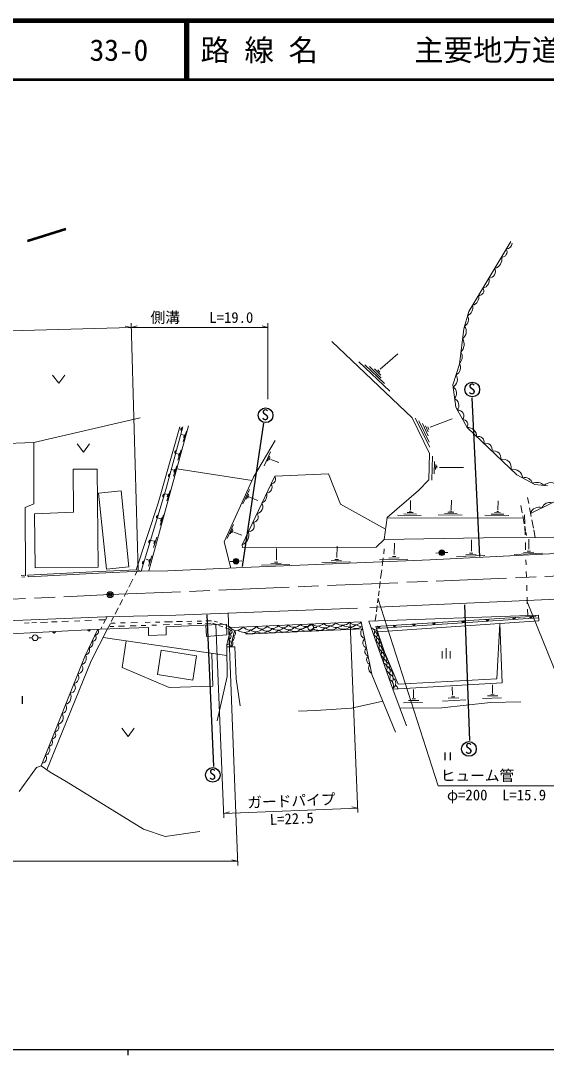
# Model space of a CAD drawing. Units: millimetres, scale not verified. Extents: x 40000 to 680000, y 20000 to 380000.
# Drawn here: x 149804 to 239190, y 204000 to 380000 of the extents above; entities that cross this region are included whole.
import ezdxf
from ezdxf.enums import TextEntityAlignment as Align

# ---------------------------------------------------------------- set-up
doc = ezdxf.new("R2010")
doc.units = ezdxf.units.MM
doc.header["$LTSCALE"] = 1000
doc.header["$PDMODE"] = 32
doc.header["$PDSIZE"] = 500
doc.linetypes.add('CHAIN', pattern=[18.5, 12, -1.5, 3.5, -1.5])
for name, color, linetype, lineweight in [('M-BGD', 7, 'Continuous', 13), ('M-BMK', 2, 'CHAIN', 13), ('M-BMK-SRVR', 3, 'Continuous', 25), ('M-STR-HTXT', 7, 'Continuous', 13), ('M-TTL', 2, 'Continuous', 140), ('M-TTL-BAND', 7, 'Continuous', 25), ('M-TTL-LINE', 7, 'Continuous', 50)]:
    doc.layers.add(name, color=color, linetype=linetype, lineweight=lineweight)
doc.layers.add('M-TTL-TXT', color=7, linetype='Continuous')
doc.styles.add('ＭＳ ゴシック', font='')
doc.styles.get('ＭＳ ゴシック').set_extended_font_data('MS Gothic')

msp = doc.modelspace()

# ---------------------------------------------------------------- hatches: boundary and pattern name
at = {"layer": 'M-BGD'}
for points in [[(221893, 289533, 0.9931), (220941, 289474, 0.00346), (220941, 289467, 0.9931)], [(186897, 288071, 0.9931), (185946, 288011, 0.00346), (185946, 288004, 0.9931)]]:
    msp.add_hatch(color=256, dxfattribs=at).paths.add_polyline_path(points)

# ---------------------------------------------------------------- linework, layer by layer
at = {"layer": 'M-BGD', "lineweight": 50}
msp.add_line((150976, 342528), (157499, 344611), dxfattribs=at)
at = {"layer": 'M-BGD'}
for p, q in [((233173, 342434), (225992, 330526)), ((225992, 330526), (225171, 327581)), ((225171, 327581), (224414, 321567)), ((216383, 312419), (202709, 325405)), ((210952, 320710), (213935, 323325)), ((207307, 321944), (212565, 316981)), ((208317, 321482), (211653, 318257)), ((209130, 321159), (211135, 319196)), ((209957, 320767), (211037, 319715)), ((210532, 320584), (210882, 320234)), ((224414, 321567), (223279, 318034)), ((155238, 319719), (156288, 318319)), ((156288, 318319), (157338, 319719)), ((223279, 318034), (223783, 314249)), ((223783, 314249), (225708, 310782)), ((152061, 308233), (170143, 312446)), ((219328, 306368), (216383, 312419)), ((216904, 312406), (219355, 307430)), ((217531, 311924), (219253, 308320)), ((219453, 310864), (223161, 312273)), ((171603, 286419), (178358, 311071)), ((173166, 297947), (176881, 310920)), ((174434, 299999), (177357, 310929)), ((177451, 308428), (178011, 310175)), ((218109, 311479), (219095, 309382)), ((218626, 311081), (219120, 310037)), ((219015, 310893), (219221, 310442)), ((225708, 310782), (234162, 302763)), ((152061, 308233), (137667, 307783)), ((152061, 297825), (152061, 308233)), ((159426, 308008), (160476, 306608)), ((160476, 306608), (161526, 308008)), ((177536, 309483), (177151, 309596)), ((177694, 309632), (177519, 309109)), ((189403, 302335), (193070, 308609)), ((176639, 306277), (176254, 306390)), ((176553, 305222), (177114, 306970)), ((176796, 306426), (176622, 305903)), ((191203, 304258), (192296, 306660)), ((219194, 301913), (219328, 306368)), ((192166, 305912), (191736, 305043)), ((192016, 305230), (192215, 305623)), ((192315, 305380), (193711, 304831)), ((219826, 305940), (219721, 301839)), ((220170, 305015), (220142, 302926)), ((220393, 304524), (220374, 303627)), ((236524, 296190), (253849, 304759)), ((162787, 303733), (158704, 303685)), ((158704, 303685), (158791, 296400)), ((162984, 287052), (162787, 303733)), ((175864, 303559), (175480, 303672)), ((175779, 302503), (176340, 304251)), ((176022, 303708), (175848, 303185)), ((176350, 303741), (189151, 301784)), ((193004, 302536), (202131, 302890)), ((204201, 297730), (202131, 302890)), ((220594, 304283), (220594, 303854)), ((221013, 304018), (225125, 303996)), ((234162, 302763), (237232, 301080)), ((184388, 291364), (189403, 302335)), ((193004, 302536), (187493, 290846)), ((217442, 300105), (219194, 301913)), ((237232, 301080), (239398, 300870)), ((166913, 300048), (163054, 299627)), ((163054, 299627), (164368, 286673)), ((168175, 287072), (166913, 300048)), ((170266, 286332), (174434, 299999)), ((174747, 299384), (174363, 299497)), ((174662, 298329), (175223, 300076)), ((174905, 299533), (174731, 299010)), ((187607, 297823), (188700, 300225)), ((188569, 299477), (188140, 298608)), ((212115, 295473), (217442, 300105)), ((150547, 297194), (152061, 297825)), ((169423, 286598), (173166, 297947)), ((188420, 298795), (188619, 299187)), ((188719, 298944), (190115, 298396)), ((211854, 293530), (204201, 297730)), ((216073, 296742), (216120, 298359)), ((222999, 296798), (223046, 298415)), ((230952, 296714), (230999, 298331)), ((234869, 297503), (235102, 296259)), ((236009, 298885), (236199, 297890)), ((150640, 285565), (150547, 297194)), ((158791, 296400), (152178, 296085)), ((152178, 296085), (152287, 286925)), ((173532, 294204), (174093, 295952)), ((213877, 295901), (217933, 295845)), ((214961, 296097), (217101, 296060)), ((215503, 296349), (216522, 296312)), ((215877, 296546), (216204, 296536)), ((220803, 295957), (224859, 295901)), ((221887, 296153), (224027, 296116)), ((222429, 296405), (223448, 296368)), ((222803, 296602), (223130, 296592)), ((228755, 295873), (232812, 295817)), ((229840, 296069), (231980, 296032)), ((230382, 296321), (231401, 296284)), ((230756, 296518), (231083, 296508)), ((235198, 295747), (235452, 294386)), ((235491, 295936), (235538, 294416)), ((236340, 297150), (236628, 295645)), ((173617, 295259), (173123, 295404)), ((173775, 295409), (173601, 294885)), ((184910, 291897), (186004, 294299)), ((211612, 291727), (212115, 295473)), ((212103, 295383), (235262, 295405)), ((235520, 294026), (235658, 293288)), ((235553, 293951), (235597, 292522)), ((236737, 295072), (237010, 293646)), ((185873, 293551), (185443, 292682)), ((185723, 292869), (185923, 293262)), ((186023, 293019), (187418, 292470)), ((235717, 292971), (235822, 292414)), ((237057, 293400), (237312, 292063)), ((172488, 291440), (171993, 291586)), ((172402, 290385), (172963, 292133)), ((172645, 291590), (172471, 291066)), ((185539, 286887), (184388, 291364)), ((187493, 290846), (187513, 290392)), ((210266, 290465), (187513, 290392)), ((203580, 288695), (203599, 290638)), ((210266, 290465), (211612, 291727)), ((211612, 291727), (228513, 292027)), ((213345, 289172), (213363, 291114)), ((226449, 289757), (226444, 291699)), ((228513, 292027), (250592, 292117)), ((235637, 291226), (235676, 289979)), ((236236, 290110), (236223, 291801)), ((171530, 287200), (172090, 288948)), ((193308, 288247), (193327, 290189)), ((211645, 290138), (211543, 289327)), ((213014, 288829), (213594, 288829)), ((219416, 288300), (241984, 289398)), ((220941, 289474), (220406, 289444)), ((222428, 289556), (221893, 289527)), ((223913, 288866), (228748, 289037)), ((225506, 289150), (227253, 289218)), ((226123, 289410), (226702, 289417)), ((233705, 289206), (238539, 289403)), ((235296, 289499), (237043, 289576)), ((235912, 289762), (236491, 289772)), ((152287, 286925), (162984, 287052)), ((164368, 286673), (168175, 287072)), ((171615, 288255), (171120, 288400)), ((171773, 288404), (171598, 287881)), ((174807, 286394), (189002, 287046)), ((185946, 288011), (185411, 287981)), ((187432, 288094), (186898, 288064)), ((189002, 287046), (219416, 288300)), ((190761, 287387), (195598, 287499)), ((192358, 287651), (194105, 287698)), ((192978, 287904), (193557, 287904)), ((201033, 287835), (205870, 287947)), ((202630, 288100), (204377, 288147)), ((203250, 288352), (203829, 288352)), ((210798, 288312), (215635, 288424)), ((211452, 288599), (211282, 287241)), ((212394, 288577), (214142, 288624)), ((235729, 288262), (235755, 287429)), ((149898, 285647), (150472, 285672)), ((149987, 285351), (150530, 285375)), ((151044, 285698), (163069, 286329)), ((151044, 285698), (151058, 285398)), ((151058, 285398), (163082, 286046)), ((163069, 286329), (169423, 286598)), ((163082, 286046), (170266, 286332)), ((169566, 286304), (169255, 285697)), ((169423, 286598), (170266, 286332)), ((170266, 286332), (174807, 286394)), ((211199, 286577), (211012, 285093)), ((235791, 286281), (235819, 285375)), ((168898, 284996), (168216, 283662)), ((210947, 284573), (210810, 283480)), ((235863, 283949), (235892, 283023)), ((167979, 283199), (167380, 282026)), ((209197, 280155), (240900, 281622)), ((210593, 281749), (210497, 280986)), ((210753, 283024), (210645, 282166)), ((235926, 281938), (235961, 280785)), ((166407, 280121), (165862, 279055)), ((167139, 281554), (166644, 280585)), ((176170, 278878), (207068, 280061)), ((210437, 280505), (210301, 279419)), ((235989, 279890), (236023, 278798)), ((164217, 278601), (124435, 276934)), ((164238, 278102), (163069, 278053)), ((164497, 278608), (163901, 277441)), ((164217, 278601), (176170, 278878)), ((165647, 278634), (165217, 277793)), ((209008, 277844), (237880, 278863)), ((210243, 278959), (210108, 277882)), ((210213, 276971), (237398, 278702)), ((210332, 276616), (237886, 278405)), ((237398, 278702), (237391, 278846)), ((237880, 278863), (237894, 277882)), ((140338, 275308), (163344, 276497)), ((151253, 277558), (150438, 277523)), ((152468, 277609), (151679, 277575)), ((154365, 277688), (153158, 277637)), ((156028, 277758), (155018, 277715)), ((157909, 277837), (156805, 277790)), ((159872, 277919), (158928, 277879)), ((162918, 276475), (160718, 271856)), ((161842, 278001), (160736, 277955)), ((164577, 276540), (161791, 271087)), ((163344, 276497), (171552, 276786)), ((163630, 276911), (163419, 276500)), ((165053, 277472), (164577, 276540)), ((165650, 276949), (164936, 276925)), ((165850, 277522), (165189, 277506)), ((167433, 277010), (166457, 276977)), ((167582, 277564), (166758, 277544)), ((169417, 277077), (168415, 277043)), ((169660, 277614), (168557, 277588)), ((171091, 277134), (170312, 277108)), ((171825, 277667), (170989, 277647)), ((171552, 276786), (171559, 275407)), ((172920, 277196), (172090, 277168)), ((173443, 277706), (172733, 277689)), ((175112, 277271), (174022, 277233)), ((175614, 277758), (174288, 277726)), ((174541, 276884), (184788, 277337)), ((174560, 275501), (174541, 276884)), ((177123, 277339), (175974, 277300)), ((177297, 277799), (176307, 277775)), ((178899, 277837), (178030, 277816)), ((178849, 277397), (178204, 277375)), ((180600, 277457), (179803, 277430)), ((180577, 277878), (179815, 277860)), ((182190, 277511), (181237, 277478)), ((182231, 277918), (181264, 277895)), ((181405, 275224), (181313, 277183)), ((183099, 277271), (182444, 277512)), ((183246, 277671), (182717, 277865)), ((184163, 276880), (183483, 277130)), ((184378, 277258), (183648, 277525)), ((185491, 276391), (184559, 276734)), ((185672, 276785), (184708, 277138)), ((184788, 277337), (184863, 275514)), ((184859, 273874), (185491, 276391)), ((185672, 276785), (207717, 277751)), ((188112, 275648), (207962, 276551)), ((198664, 276747), (198128, 276731)), ((200152, 276791), (199617, 276775)), ((207717, 277751), (209546, 268792)), ((213091, 266284), (209008, 277844)), ((210213, 276971), (211687, 272562)), ((237894, 277882), (210532, 276016)), ((230768, 268019), (231276, 277431)), ((231276, 277431), (231697, 267357)), ((151775, 275031), (151240, 275031)), ((153264, 275031), (152729, 275031)), ((184869, 272001), (163836, 275090)), ((171559, 275407), (174560, 275501)), ((184863, 275514), (181405, 275224)), ((185476, 273473), (186186, 276135)), ((167742, 274516), (167043, 269972)), ((173067, 268791), (173721, 272907)), ((173721, 272907), (179722, 271954)), ((184841, 273460), (184859, 273874)), ((184841, 273460), (186229, 273488)), ((184939, 268462), (184841, 273460)), ((186229, 273488), (186453, 268041)), ((222166, 271517), (222166, 273267)), ((160718, 271856), (153275, 253269)), ((161791, 271087), (154266, 252579)), ((179722, 271954), (179068, 267838)), ((182470, 266823), (182286, 272380)), ((211687, 272562), (213979, 267115)), ((221466, 271517), (221466, 272742)), ((222866, 271517), (222866, 272742)), ((167043, 269972), (175031, 266572)), ((179068, 267838), (173067, 268791)), ((183214, 260912), (184939, 268462)), ((186453, 268041), (187115, 263442)), ((209546, 268792), (213521, 258950)), ((213979, 267115), (230768, 268019)), ((175031, 266572), (182470, 266823)), ((231697, 267357), (213091, 266284)), ((215425, 260070), (213091, 266284)), ((216615, 264790), (216615, 266248)), ((223229, 265257), (223183, 266658)), ((230013, 265571), (230013, 267029)), ((211380, 264252), (206045, 263059)), ((214932, 263935), (218157, 264033)), ((215773, 264370), (217531, 264370)), ((216372, 264622), (216923, 264631)), ((221402, 263108), (229688, 264019)), ((221526, 264232), (225505, 264465)), ((222484, 264733), (224320, 264814)), ((223082, 264985), (223633, 264995)), ((228331, 264715), (231555, 264814)), ((229172, 265150), (230929, 265150)), ((229688, 264019), (234847, 264131)), ((229770, 265402), (230321, 265412)), ((199980, 262633), (197070, 262562)), ((206045, 263059), (199980, 262633)), ((214297, 263072), (221402, 263108)), ((167017, 259626), (168067, 258226)), ((168067, 258226), (169117, 259626)), ((152509, 252932), (149517, 248868)), ((153275, 253269), (152509, 252932)), ((153275, 253269), (154841, 252178)), ((154841, 252178), (157534, 250552)), ((157534, 250552), (170676, 242443)), ((170676, 242443), (174351, 241197)), ((174351, 241197), (180259, 242058))]:
    msp.add_line(p, q, dxfattribs=at)
at = {"layer": 'M-BGD', "lineweight": 25}
for p, q in [((226510, 315833), (227811, 288864)), ((191120, 311526), (187457, 287163)), ((225294, 280652), (226136, 257555)), ((181484, 278920), (182568, 253144)), ((150085, 263806), (150085, 265106)), ((221907, 255519), (221907, 254219)), ((222882, 254219), (222882, 255519))]:
    msp.add_line(p, q, dxfattribs=at)
for centre in [(226594, 317266), (191453, 312881), (226040, 256117), (182472, 251706)]:
    msp.add_circle(centre, 1250, dxfattribs=at)
at = {"layer": 'M-BGD'}
for centre in [(221417, 289500), (186422, 288037), (199140, 276761), (152252, 275031)]:
    msp.add_circle(centre, 477, dxfattribs=at)
for centre, radius, start, end in [((232246, 342264), 1158, 276.49918, 355.12036), ((230052, 339404), 1572, 283.72544, 14.087), ((231643, 340651), 868, 265.62169, 32.19075), ((228286, 335769), 1209, 276.81695, 20.99549), ((229349, 337383), 1183, 273.18305, 24.62939), ((227745, 334090), 835, 262.91282, 34.89962), ((226407, 332882), 1292, 280.72941, 17.08303), ((225059, 331253), 1629, 296.60951, 12.78355), ((224703, 329152), 1262, 298.20133, 30.66604), ((224014, 327148), 1565, 307.18959, 34.78153), ((223299, 324960), 1910, 316.09662, 29.55473), ((223301, 322817), 1599, 314.86893, 30.78242), ((223287, 320990), 1336, 294.3372, 31.26905), ((222549, 318980), 1513, 300.90183, 31.57083), ((222728, 316616), 1222, 314.46407, 60.72521), ((222973, 314548), 1343, 323.83713, 62.92678), ((224150, 312748), 1012, 322.80848, 95.26137), ((224985, 311267), 870, 326.12145, 91.9484), ((225840, 309256), 1532, 358.06011, 94.96245), ((227688, 308323), 936, 343.22856, 109.79401), ((228935, 307059), 1054, 343.64297, 109.3796), ((230275, 305603), 1205, 347.16049, 105.86208), ((231834, 303985), 1405, 347.12214, 105.90043), ((233542, 302068), 1638, 4.89204, 101.90261), ((191545, 300620), 1006, 274.74893, 34.77104), ((192303, 302047), 855, 274.61671, 34.90326), ((235582, 300992), 1283, 14.01076, 108.54858), ((237568, 299738), 1732, 43.31521, 115.34979), ((239968, 299871), 1553, 43.14529, 137.2452), ((190204, 299266), 1467, 295.65909, 13.86088), ((189783, 297349), 1212, 280.14289, 29.37708), ((239782, 296625), 1426, 74.04025, 158.59161), ((189326, 295571), 889, 268.42097, 41.09901), ((237921, 295795), 1452, 68.42024, 164.21162), ((188520, 294057), 1000, 270.87484, 38.64513), ((186776, 292535), 1835, 293.00324, 16.51673), ((162357, 276110), 669, 276.00884, 33.05132), ((186452, 277696), 1411, 212.66969, 324.1507), ((185391, 276043), 362, 257.84982, 73.95632), ((187814, 277573), 1641, 229.89652, 311.86669), ((188715, 277784), 1445, 219.22875, 325.78574), ((189786, 277468), 1420, 231.85204, 317.56229), ((190784, 277564), 1055, 214.17769, 330.83681), ((191695, 277352), 1205, 224.3753, 320.85516), ((192622, 277740), 1149, 216.9777, 328.03679), ((193518, 277752), 1461, 232.54466, 314.84492), ((194408, 277690), 984, 214.49506, 330.51944), ((194558, 277362), 1372, 230.69492, 314.83673), ((195417, 277688), 1304, 228.25228, 317.90135), ((196271, 278288), 1478, 227.09354, 317.92096), ((196420, 277529), 1449, 231.86799, 314.59634), ((197286, 277903), 1414, 230.35316, 316.26569), ((198310, 278306), 1380, 226.93653, 318.07796), ((198434, 277815), 1652, 232.89738, 312.39466), ((200280, 278390), 1379, 226.84502, 318.16948), ((200519, 277951), 1668, 234.41133, 311.57978), ((201412, 278340), 1650, 233.21537, 308.11301), ((202295, 278372), 1337, 222.4023, 322.61219), ((202558, 277779), 1423, 229.12234, 316.54649), ((203417, 278881), 2087, 241.79554, 305.02759), ((204493, 279008), 1840, 231.89338, 313.12111), ((204685, 278446), 1976, 236.36683, 306.75848), ((205724, 278973), 2115, 238.39388, 305.66652), ((206700, 278478), 1250, 220.59471, 324.41978), ((206797, 278284), 1698, 236.81714, 305.45471), ((207862, 278361), 1462, 229.64234, 271.14125), ((208602, 275812), 978, 130.85887, 252.22618), ((209201, 275970), 796, 323.14149, 75.76947), ((209902, 275866), 573, 331.74801, 95.61528), ((162078, 275004), 562, 257.52239, 51.53777), ((184944, 274325), 460, 259.29915, 72.50699), ((185083, 275256), 492, 270.01486, 61.79129), ((185590, 275033), 544, 287.63018, 42.51222), ((185948, 275805), 407, 275.93942, 54.20298), ((188798, 277936), 2224, 244.25516, 302.699), ((190863, 277423), 1610, 237.54002, 308.29672), ((192693, 277282), 1397, 233.45574, 315.39704), ((208906, 274184), 921, 130.88858, 252.19647), ((209627, 274804), 720, 325.9545, 72.95646), ((209687, 275455), 734, 326.95819, 66.3459), ((209818, 274180), 1000, 340.89208, 61.04165), ((209762, 274743), 1068, 343.19029, 52.86261), ((160632, 272973), 896, 283.0752, 25.98496), ((161420, 274041), 677, 271.42661, 37.63354), ((185200, 274104), 690, 293.61279, 36.52961), ((209139, 272693), 802, 129.96733, 253.11772), ((209965, 273607), 835, 326.98063, 71.93033), ((210422, 272444), 749, 327.87758, 71.03339), ((210299, 273016), 956, 333.57707, 61.01321), ((210009, 273481), 1229, 350.29426, 50.83939), ((210440, 272454), 1132, 348.38015, 46.43884), ((159743, 271571), 1214, 289.37882, 25.88741), ((209485, 271290), 860, 132.33385, 250.7512), ((210513, 271126), 1068, 339.4829, 59.42806), ((210820, 271835), 827, 330.2202, 66.06082), ((211157, 270561), 944, 339.19876, 66.1979), ((210923, 271260), 1150, 343.33663, 57.04649), ((159418, 269820), 947, 276.54548, 39.80993), ((209978, 269833), 1009, 140.22345, 242.8616), ((211150, 269862), 961, 331.09925, 67.81171), ((211547, 268410), 1084, 333.12264, 65.78832), ((211697, 270112), 882, 338.34996, 68.16821), ((211660, 269334), 969, 332.48488, 66.97759), ((211819, 268695), 1296, 346.96355, 57.38094), ((158536, 268292), 1151, 285.72038, 30.63502), ((212033, 266830), 1191, 332.70445, 66.20651), ((212259, 268017), 908, 325.96116, 73.32171), ((212528, 267320), 1055, 307.60923, 53.60551), ((158143, 266535), 959, 273.67418, 42.68122), ((213228, 266328), 689, 0.34784, 65.18842), ((157044, 264945), 1321, 287.7629, 28.5925), ((156538, 263123), 1070, 284.54717, 31.80823), ((155938, 261408), 1103, 278.31007, 38.04534), ((155000, 258532), 760, 276.07111, 40.2843), ((155513, 259800), 780, 274.8837, 41.47171), ((154440, 257307), 793, 280.14219, 36.21322), ((153762, 255986), 980, 282.88689, 33.46851), ((153456, 254492), 752, 270.62639, 45.72901)]:
    msp.add_arc(centre, radius, start, end, dxfattribs=at)
at = {"layer": 'M-BGD', "lineweight": 25}
for centre, start, end in [((177300, 310497), 87.70781, 242.34704), ((176252, 306580), 87.70781, 242.34704), ((175192, 302617), 87.70781, 242.34704), ((174237, 299161), 85.72119, 240.36042), ((173145, 295580), 85.72119, 240.36042), ((171855, 291349), 85.72119, 240.36042), ((170764, 287772), 85.72119, 240.36042), ((229139, 278233), 196.32478, 350.96401), ((233676, 278522), 196.32478, 350.96401), ((236584, 278707), 196.32478, 350.96401), ((161413, 276453), 195.63827, 350.2775), ((210684, 277057), 196.32478, 350.96401), ((213416, 277231), 196.32478, 350.96401), ((216675, 277439), 196.32478, 350.96401), ((220069, 277655), 196.32478, 350.96401), ((225035, 277971), 196.32478, 350.96401), ((155475, 276147), 195.63827, 350.2775)]:
    msp.add_arc(centre, 256, start, end, dxfattribs=at)
at = {"layer": 'M-BMK'}
for p, q in [((165006, 282362), (265299, 286536)), ((64741, 277660), (165006, 282362))]:
    msp.add_line(p, q, dxfattribs=at)
at = {"layer": 'M-BMK-SRVR'}
msp.add_circle((165006, 282362), 500, dxfattribs=at)
msp.add_point((165006, 282362), dxfattribs=at)
at = {"layer": 'M-STR-HTXT'}
for p, q in [((62847, 324749), (168595, 327824)), ((168595, 327824), (167588, 328045)), ((169760, 286492), (168574, 328560)), ((168595, 327824), (169595, 328074)), ((168595, 327824), (191844, 327824)), ((191844, 327824), (190844, 328074)), ((191844, 315604), (191844, 328561)), ((220779, 249865), (210573, 281587)), ((247379, 252813), (235951, 281116)), ((185065, 279218), (186715, 236261)), ((183013, 277258), (184357, 244391)), ((205822, 277444), (207135, 245322)), ((220779, 249865), (247616, 249865)), ((184327, 245127), (207105, 246058)), ((184327, 245127), (185316, 245418)), ((207105, 246058), (206096, 246267)), ((66375, 236998), (186687, 236998)), ((186687, 236998), (185687, 237248))]:
    msp.add_line(p, q, dxfattribs=at)
at = {"layer": 'M-TTL'}
msp.add_line((680000, 380000), (40000, 380000), dxfattribs=at)
at = {"layer": 'M-TTL-BAND'}
for p, q in [((40000, 205000), (579000, 205000)), ((168000, 205000), (168000, 204000))]:
    msp.add_line(p, q, dxfattribs=at)
at = {"layer": 'M-TTL-LINE'}
for p, q in [((177750, 380000), (177750, 370000)), ((178250, 380000), (178250, 370000)), ((40000, 370000), (680000, 370000))]:
    msp.add_line(p, q, dxfattribs=at)

# ---------------------------------------------------------------- texts
at = {"layer": 'M-BGD', "style": 'ＭＳ ゴシック'}
for p in [(225915, 315893), (190774, 311508), (225362, 254743), (181793, 250332)]:
    msp.add_text('S', height=1833, dxfattribs=at).set_placement(p, align=Align.BOTTOM_LEFT)
at = {"layer": 'M-STR-HTXT', "style": 'ＭＳ ゴシック'}
for s, p in [('側溝\u3000\u3000L=19.0', (171878, 328048)), ('ヒューム管', (221231, 250127)), ('φ=200  L=15.9', (222298, 246821))]:
    msp.add_text(s, height=1833, dxfattribs=at).set_placement(p, align=Align.BOTTOM_LEFT)
for s, p in [('ガードパイプ', (188404, 245518)), ('L=22.5', (192221, 242634))]:
    msp.add_text(s, height=1833, rotation=2.341, dxfattribs=at).set_placement(p, align=Align.BOTTOM_LEFT)
at = {"layer": 'M-TTL-TXT', "style": 'ＭＳ ゴシック'}
for s, p in [('33-0', (161521, 375000)), ('路 線 名', (180380, 375000)), ('主要地方道萩篠生線', (216734, 375000))]:
    msp.add_text(s, height=3666, dxfattribs=at).set_placement(p, align=Align.MIDDLE_LEFT)

doc.saveas('drawing.dxf')
